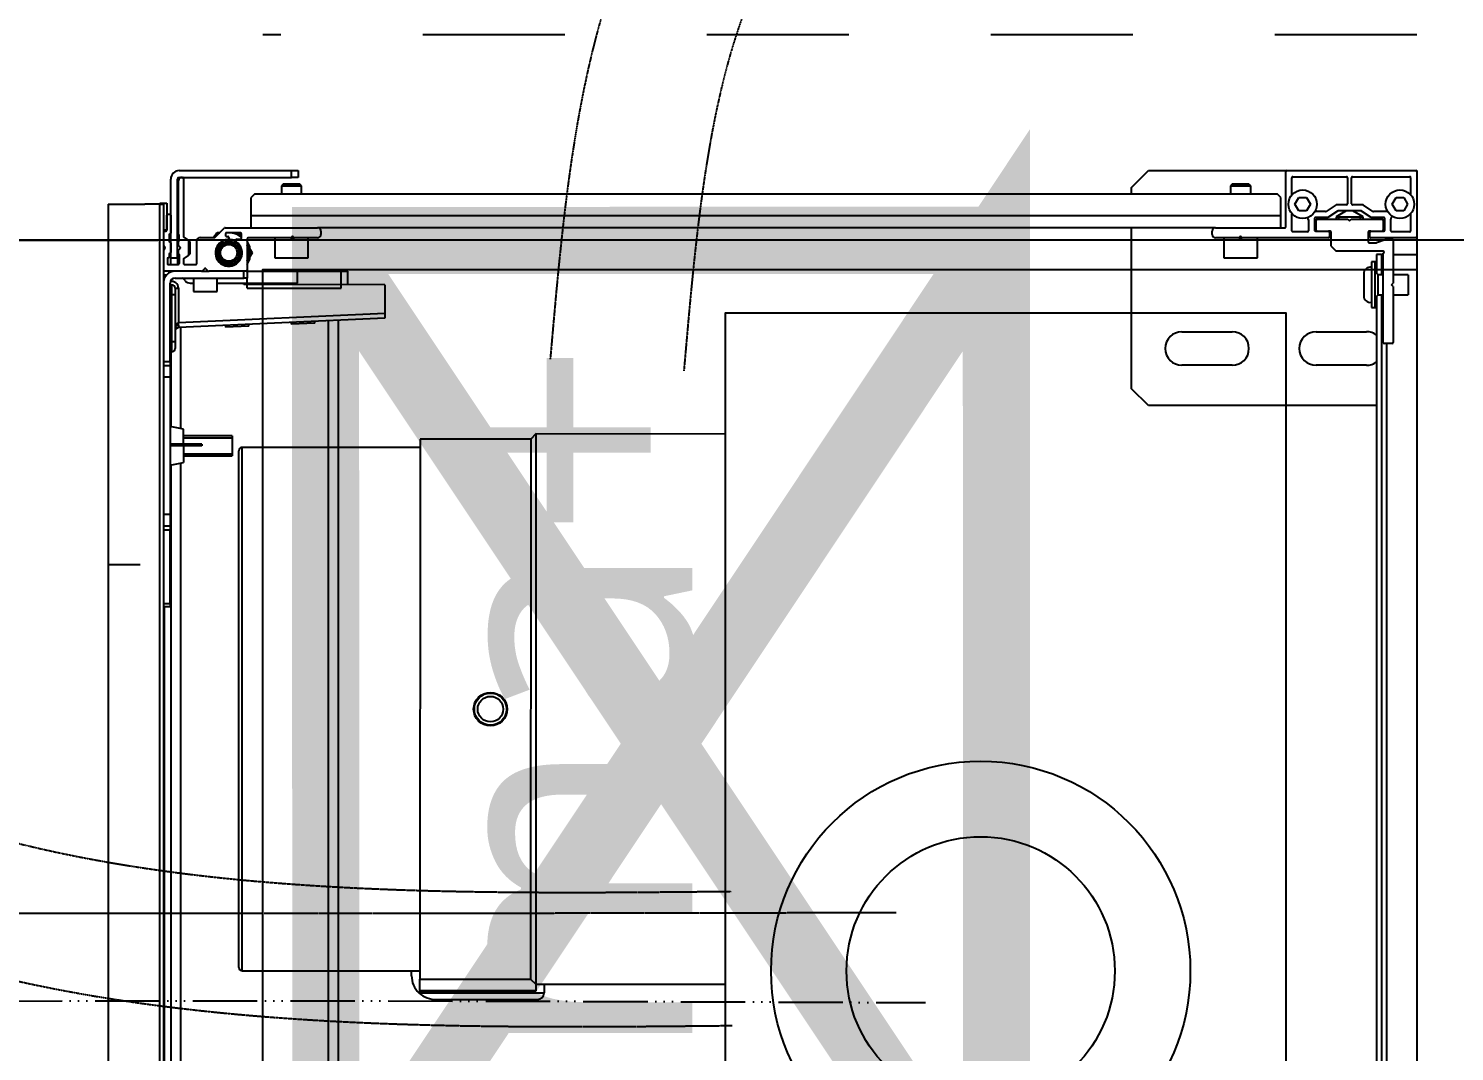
# Model space of a CAD drawing. Header units: millimetres. Extents: x 459337 to 526921, y -375392 to -289779.
# Drawn here: x 472830 to 473255.2, y -323499.6 to -323194.8 of the extents above; entities that cross this region are included whole.
import ezdxf

# ---------------------------------------------------------------- set-up
doc = ezdxf.new("R2010")
doc.units = ezdxf.units.MM
for name, pattern in [('prlm_ef', [0.165, 0.1, -0.065]), ('prlm_gaz', [36, 24, -3, 0, -3, 0, -3, 0, -3]), ('prlm_vmc', [0.282222, 0.141111, -0.141111])]:
    doc.linetypes.add(name, pattern=pattern)
doc.layers.add('_GAZELEC-BOITE INCORPO', color=36, linetype='Continuous', lineweight=18)
for name, color, linetype in [('_GAZELEC-EAU CHAUDE', 1, 'Continuous'), ('prlm-CHAUFF', 30, 'Continuous'), ('prlm-EAU-EF', 161, 'Continuous'), ('prlm-ELEC-CFO', 201, 'Continuous'), ('prlm-GAZ', 20, 'Continuous'), ('prlm-MOD', 64, 'Continuous')]:
    doc.layers.add(name, color=color, linetype=linetype)
doc.styles.add('Arial', font='arial.ttf')
doc.styles.add('prlm-chauff', font='trebucbi.ttf', dxfattribs={"height": 18})
doc.dimstyles.new('200', dxfattribs={"dimtxt": 150, "dimasz": 25, "dimexe": 50, "dimexo": 50, "dimgap": 20, "dimtad": 1, "dimdec": 0, "dimlfac": 0.1, "dimdsep": 46, "dimtxsty": 'Arial', "dimblk1": 'DOTBLANK', "dimblk2": 'DOTBLANK', "dimsah": 1, "dimcen": 25, "dimclrd": 5, "dimclre": 5, "dimadec": 0, "dimazin": 0, "dimtfac": 1, "dimtdec": 0, "dimtmove": 0, "dimatfit": 3, "dimldrblk": 'DOTBLANK', "dimfxl": 50, "dimtolj": 1, "dimtzin": 0, "dimarcsym": 0})

# ---------------------------------------------------------------- blocks, each defined once
blk = doc.blocks.new('MTI900_Alu_390')
at = {"layer": 'prlm-MOD', "color": 1, "linetype": 'Continuous'}
for p, q in [((-4.475, 0), (-4.472, 0)), ((-4.475, -0.003), (-4.475, 0)), ((-4.472, 0), (-4.278, 0)), ((-4.278, 0), (-4.225, 0)), ((-4.225, 0), (4.225, 0)), ((-4.225, -0.07), (-4.225, 0)), ((-4.475, -0.387), (-4.475, -0.003)), ((-4.457, -0.191), (-4.457, -0.021)), ((-4.454, -0.018), (-4.4033, -0.018)), ((-4.395, -0.0385), (-4.375, -0.0269)), ((-4.395, -0.0615), (-4.395, -0.0385)), ((-4.375, -0.0269), (-4.355, -0.0385)), ((-4.355, -0.0385), (-4.355, -0.0615)), ((-4.3467, -0.018), (-4.296, -0.018)), ((-4.293, -0.021), (-4.293, -0.074)), ((-4.275, -0.003), (-4.275, -0.137)), ((-4.165, -0.025), (-4.105, -0.025)), ((-4.165, -0.025), (-4.165, -0.07)), ((-4.105, -0.07), (-4.105, -0.025)), ((-4.375, -0.0731), (-4.395, -0.0615)), ((-4.355, -0.0615), (-4.375, -0.0731)), ((-4.296, -0.077), (-4.3306, -0.077)), ((-4.27, -0.073), (-4.27, -0.0895)), ((-4.267, -0.07), (-4.14, -0.07)), ((-4.135, -0.075), (-4.14, -0.07)), ((-4.13, -0.07), (-4.135, -0.075)), ((-4.13, -0.07), (-3.963, -0.07)), ((-3.96, -0.073), (-3.96, -0.097)), ((-4.353, -0.0864), (-4.353, -0.1286)), ((-4.335, -0.098), (-4.335, -0.1341)), ((-4.298, -0.095), (-4.332, -0.095)), ((-4.33, -0.195), (-4.33, -0.103)), ((-4.327, -0.1), (-4.298, -0.1)), ((-4.295, -0.137), (-4.295, -0.098)), ((-4.2698, -0.0905), (-4.2602, -0.1195)), ((-4.26, -0.142), (-4.26, -0.1205)), ((-4.235, -0.1), (-4.235, -0.24)), ((-3.963, -0.1), (-4.229, -0.1)), ((-4.225, -0.105), (-4.225, -0.1)), ((-4.225, -0.105), (-4.165, -0.105)), ((-4.225, -0.105), (-4.225, -0.12)), ((-4.225, -0.12), (-4.17, -0.12)), ((-4.203, -0.12), (-4.203, -0.125)), ((-4.203, -0.125), (-4.067, -0.125)), ((-4.203, -0.125), (-4.203, -0.135)), ((-4.165, -0.115), (-4.175, -0.125)), ((-4.165, -0.1), (-4.165, -0.115)), ((-4.105, -0.115), (-4.165, -0.115)), ((-4.105, -0.115), (-4.105, -0.1)), ((-4.105, -0.105), (4.105, -0.105)), ((-4.095, -0.125), (-4.105, -0.115)), ((-4.1, -0.12), (4.1, -0.12)), ((-4.067, -0.125), (-4.067, -0.12)), ((-4.067, -0.135), (-4.067, -0.125)), ((-3.96, -0.09), (3.96, -0.09)), ((-3.775, -0.12), (-3.775, -0.8)), ((-4.373, -0.1605), (-4.373, -0.191)), ((-4.3535, -0.1303), (-4.3725, -0.1588)), ((-4.3377, -0.16), (-4.355, -0.19)), ((-4.355, -0.1659), (-4.355, -0.2341)), ((-4.3355, -0.1358), (-4.3545, -0.1642)), ((-4.33, -0.1677), (-4.3421, -0.1677)), ((-4.3377, -0.24), (-4.3377, -0.16)), ((-4.33, -0.16), (-4.3377, -0.16)), ((-4.295, -0.137), (-4.295, -0.142)), ((-4.278, -0.14), (-4.292, -0.14)), ((-4.292, -0.145), (-4.263, -0.145)), ((-4.203, -0.135), (-4.067, -0.135)), ((-4.1675, -0.158), (-4.1025, -0.158)), ((-3.995, -0.3), (-3.995, -0.15)), ((-3.895, -0.15), (-3.895, -0.3)), ((-4.457, -0.369), (-4.457, -0.209)), ((-4.376, -0.194), (-4.454, -0.194)), ((-4.454, -0.206), (-4.376, -0.206)), ((-4.373, -0.209), (-4.373, -0.2404)), ((-4.355, -0.21), (-4.3377, -0.24)), ((-4.325, -0.2), (-4.33, -0.195)), ((-4.33, -0.205), (-4.325, -0.2)), ((-4.33, -0.297), (-4.33, -0.205)), ((-4.373, -0.2404), (-4.3535, -0.2697)), ((-4.3545, -0.2358), (-4.335, -0.265)), ((-4.33, -0.2323), (-4.3421, -0.2323)), ((-4.3377, -0.24), (-4.33, -0.24)), ((-4.25, -0.255), (-4.292, -0.255)), ((-4.25, -0.255), (-4.235, -0.24)), ((-4.353, -0.2714), (-4.353, -0.3036)), ((-4.335, -0.265), (-4.335, -0.302)), ((-4.295, -0.258), (-4.295, -0.263)), ((-4.295, -0.302), (-4.295, -0.263)), ((-4.292, -0.26), (-4.278, -0.26)), ((-4.275, -0.263), (-4.275, -0.52)), ((-4.395, -0.3285), (-4.375, -0.3169)), ((-4.395, -0.3515), (-4.395, -0.3285)), ((-4.375, -0.3169), (-4.355, -0.3285)), ((-4.355, -0.3285), (-4.355, -0.3515)), ((-4.332, -0.305), (-4.298, -0.305)), ((-4.328, -0.323), (-4.296, -0.323)), ((-4.298, -0.3), (-4.327, -0.3)), ((-4.293, -0.326), (-4.293, -0.369)), ((-4.4033, -0.372), (-4.454, -0.372)), ((-4.375, -0.3631), (-4.395, -0.3515)), ((-4.355, -0.3515), (-4.375, -0.3631)), ((-4.296, -0.372), (-4.3467, -0.372)), ((-4.475, -0.8), (-4.475, -0.387)), ((-4.308, -0.39), (-4.472, -0.39)), ((-4.395, -0.405), (-4.405, -0.415)), ((-4.405, -0.415), (-4.405, -3.465)), ((-4.34, -0.405), (-4.395, -0.405)), ((-4.305, -0.405), (-4.34, -0.405)), ((-4.34, -0.405), (-4.34, -3.475)), ((-4.305, -0.6), (-4.305, -0.393)), ((-4.43, -0.495), (-4.435, -0.5)), ((-4.435, -0.5), (-4.435, -0.55)), ((-4.43, -0.555), (-4.43, -0.495)), ((-4.405, -0.495), (-4.43, -0.495)), ((-4.215, -0.475), (-4.275, -0.475)), ((-4.215, -0.575), (-4.215, -0.475)), ((-4.435, -0.55), (-4.43, -0.555)), ((-4.275, -0.52), (-4.2779, -0.5229)), ((-4.2779, -0.5271), (-4.275, -0.53)), ((-4.275, -0.53), (-4.275, -0.52)), ((-4.275, -0.53), (-4.275, -0.6)), ((-3.995, -0.7), (-3.995, -0.55)), ((-3.895, -0.55), (-3.895, -0.7)), ((-4.43, -0.555), (-4.405, -0.555)), ((-4.275, -0.575), (-4.215, -0.575)), ((-4.305, -0.6), (-4.305, -3.277)), ((-4.285, -0.61), (-4.295, -0.61)), ((-4.425, -0.85), (-4.475, -0.8)), ((-3.775, -0.8), (-3.825, -0.85)), ((-4.405, -0.85), (-4.425, -0.85)), ((-3.825, -0.85), (-4.305, -0.85)), ((-4.1351, -3.077), (-4.136, -3.497)), ((-4.1351, -3.077), (-4.05, -3.077)), ((-4.0221, -3.692), (-4.05, -3.077)), ((-4.05, -3.077), (-4.035, -3.077)), ((-4.035, -3.077), (-4.0071, -3.6913)), ((-4.175, -3.207), (-4.175, -3.187)), ((-4.1353, -3.187), (-4.175, -3.187)), ((-4.175, -3.337), (-4.175, -3.207)), ((-4.125, -3.207), (-4.175, -3.207)), ((-4.125, -3.487), (-4.125, -3.207)), ((-0.2775, -3.215), (-4.0287, -3.215)), ((-4.295, -3.267), (-4.285, -3.267)), ((-0.2775, -3.245), (-4.0274, -3.245)), ((-4.305, -3.5528), (-4.305, -3.277)), ((-4.275, -3.277), (-4.275, -3.3458)), ((-4.215, -3.305), (-4.275, -3.305)), ((-4.215, -3.405), (-4.215, -3.305)), ((-4.0205, -3.2854), (-4.0255, -3.2857)), ((-4.0205, -3.2854), (-4.0173, -3.3556)), ((-4.475, -3.355), (-4.475, -3.335)), ((-4.475, -3.335), (-4.455, -3.335)), ((-4.475, -3.69), (-4.475, -3.355)), ((-4.455, -3.355), (-4.475, -3.355)), ((-4.455, -3.335), (-4.455, -3.355)), ((-4.455, -3.69), (-4.455, -3.355)), ((-4.43, -3.325), (-4.435, -3.33)), ((-4.435, -3.33), (-4.435, -3.38)), ((-4.43, -3.385), (-4.43, -3.325)), ((-4.405, -3.325), (-4.43, -3.325)), ((-4.2759, -3.3479), (-4.2779, -3.3499)), ((-4.2779, -3.3541), (-4.2759, -3.3561)), ((-4.275, -3.3582), (-4.275, -3.3458)), ((-4.275, -3.3582), (-4.275, -3.484)), ((-4.175, -3.487), (-4.175, -3.337)), ((-4.14, -3.337), (-4.175, -3.337)), ((-4.14, -3.487), (-4.14, -3.337)), ((-4.0223, -3.3558), (-4.0173, -3.3556)), ((-4.435, -3.38), (-4.43, -3.385)), ((-4.43, -3.385), (-4.405, -3.385)), ((-4.275, -3.405), (-4.215, -3.405)), ((-4.405, -3.465), (-4.395, -3.475)), ((-4.34, -3.475), (-4.395, -3.475)), ((-4.305, -3.475), (-4.34, -3.475)), ((-4.24, -3.4778), (-4.23, -3.472)), ((-4.23, -3.472), (-4.22, -3.4778)), ((-4.0116, -3.4816), (-4.0166, -3.4819)), ((-4.0116, -3.4816), (-4.0084, -3.5518)), ((-4.29, -3.5066), (-4.2854, -3.504)), ((-4.29, -3.507), (-4.29, -3.549)), ((-4.274, -3.504), (-4.287, -3.504)), ((-4.272, -3.487), (-4.178, -3.487)), ((-4.271, -3.518), (-4.271, -3.507)), ((-4.2657, -3.521), (-4.268, -3.521)), ((-4.195, -3.5614), (-4.195, -3.5226)), ((-4.175, -3.49), (-4.175, -3.487)), ((-4.175, -3.487), (-4.155, -3.487)), ((-4.175, -3.49), (-4.175, -3.6008)), ((-4.155, -3.497), (-4.175, -3.497)), ((-4.14, -3.487), (-4.155, -3.487)), ((-4.155, -3.487), (-4.155, -3.497)), ((-4.155, -3.702), (-4.155, -3.497)), ((-4.125, -3.487), (-4.14, -3.487)), ((-4.14, -3.577), (-4.14, -3.487)), ((-4.136, -3.497), (-4.14, -3.4972)), ((-4.2769, -3.5821), (-4.3041, -3.5549)), ((-4.2906, -3.577), (-4.2906, -3.5684)), ((-4.287, -3.552), (-4.282, -3.552)), ((-4.279, -3.549), (-4.279, -3.545)), ((-4.276, -3.542), (-4.2729, -3.542)), ((-4.0134, -3.552), (-4.0084, -3.5518)), ((-3.685, -3.532), (-3.625, -3.532)), ((-3.685, -3.532), (-3.685, -3.677)), ((-3.6789, -3.677), (-3.6789, -3.532)), ((-3.6311, -3.677), (-3.6311, -3.532)), ((-3.625, -3.677), (-3.625, -3.532)), ((-4.2806, -3.5828), (-4.2906, -3.577)), ((-4.276, -3.627), (-4.276, -3.5842)), ((-4.1759, -3.6029), (-4.1829, -3.6099)), ((-4.175, -3.6232), (-4.175, -3.6008)), ((-4.115, -3.577), (-4.155, -3.577)), ((-4.115, -3.647), (-4.115, -3.577)), ((-4.198, -3.637), (-4.266, -3.637)), ((-4.195, -3.674), (-4.195, -3.64)), ((-4.1829, -3.6141), (-4.1759, -3.6211)), ((-4.175, -3.6232), (-4.175, -3.734)), ((-4.155, -3.647), (-4.115, -3.647)), ((-4.14, -3.6567), (-4.14, -3.647)), ((-3.66, -3.6225), (-3.655, -3.6225)), ((-3.66, -3.6225), (-3.66, -3.6361)), ((-3.66, -3.6361), (-3.655, -3.6361)), ((-3.66, -3.6361), (-3.66, -3.717)), ((-3.655, -3.6225), (-3.655, -3.6361)), ((-3.655, -3.6361), (-3.655, -3.717)), ((-4.455, -3.682), (-4.455, -3.68)), ((-4.452, -3.677), (-4.2791, -3.677)), ((-4.215, -3.695), (-4.45, -3.695)), ((-4.2855, -3.692), (-4.445, -3.692)), ((-4.2653, -3.69), (-4.2827, -3.69)), ((-4.2766, -3.6757), (-4.2679, -3.6633)), ((-4.2654, -3.662), (-4.2246, -3.662)), ((-4.263, -3.657), (-4.265, -3.659)), ((-4.225, -3.659), (-4.265, -3.659)), ((-4.265, -3.659), (-4.265, -3.662)), ((-4.265, -3.69), (-4.265, -3.695)), ((-4.227, -3.657), (-4.263, -3.657)), ((-4.2521, -3.692), (-4.2625, -3.692)), ((-4.2607, -3.657), (-4.2607, -3.662)), ((-4.2607, -3.69), (-4.2607, -3.695)), ((-4.2471, -3.6871), (-4.2521, -3.692)), ((-4.2379, -3.692), (-4.2429, -3.6871)), ((-4.228, -3.692), (-4.2379, -3.692)), ((-4.2293, -3.657), (-4.2293, -3.662)), ((-4.2293, -3.69), (-4.2293, -3.695)), ((-4.225, -3.659), (-4.227, -3.657)), ((-4.2252, -3.69), (-4.198, -3.69)), ((-4.225, -3.662), (-4.225, -3.659)), ((-4.225, -3.695), (-4.225, -3.69)), ((-4.2221, -3.6633), (-4.2134, -3.6757)), ((-4.215, -3.715), (-4.215, -3.695)), ((-4.215, -3.695), (-4.195, -3.695)), ((-4.2109, -3.677), (-4.198, -3.677)), ((-4.195, -3.722), (-4.195, -3.693)), ((-4.125, -3.692), (-4.0221, -3.692)), ((-4.125, -3.702), (-4.125, -3.692)), ((-4.0071, -3.6913), (-4.0221, -3.692)), ((-4.022, -3.6925), (-4.0221, -3.692)), ((-3.7066, -3.685), (-4.0074, -3.685)), ((-4.0071, -3.6913), (-4.007, -3.6925)), ((-3.705, -3.677), (-3.713, -3.717)), ((-3.66, -3.677), (-3.705, -3.677)), ((-3.655, -3.677), (-3.605, -3.677)), ((-3.597, -3.717), (-3.605, -3.677)), ((-0.26, -3.685), (-3.6034, -3.685)), ((-4.215, -3.715), (-4.45, -3.715)), ((-4.378, -3.747), (-4.378, -3.727)), ((-4.378, -3.727), (-4.298, -3.727)), ((-4.375, -3.737), (4.375, -3.737)), ((-4.375, -3.747), (-4.375, -3.737)), ((-4.345, -3.724), (-4.345, -3.718)), ((-4.342, -3.715), (-4.2885, -3.715)), ((-4.298, -3.727), (-4.342, -3.727)), ((-4.298, -3.727), (-4.298, -3.737)), ((-4.295, -3.734), (-4.295, -3.73)), ((-4.2826, -3.72), (-4.2654, -3.72)), ((-4.2651, -3.7161), (-4.269, -3.72)), ((-4.2618, -3.7161), (-4.2651, -3.7161)), ((-4.2595, -3.715), (-4.231, -3.715)), ((-4.2471, -3.7321), (-4.2521, -3.737)), ((-4.2414, -3.7335), (-4.2486, -3.7335)), ((-4.2379, -3.737), (-4.2429, -3.7321)), ((-4.2249, -3.7161), (-4.2287, -3.7161)), ((-4.2251, -3.72), (-4.215, -3.72)), ((-4.221, -3.72), (-4.2249, -3.7161)), ((-4.195, -3.715), (-4.215, -3.715)), ((-4.215, -3.72), (-4.215, -3.722)), ((-4.212, -3.725), (-4.198, -3.725)), ((-4.175, -3.737), (-4.175, -3.734)), ((-4.165, -3.737), (-4.165, -3.7265)), ((-3.9067, -3.717), (-4.14, -3.717)), ((-4.135, -3.717), (-4.135, -3.712)), ((-4.105, -3.712), (-4.135, -3.712)), ((-4.125, -3.702), (-4.105, -3.702)), ((-4.105, -3.702), (-3.965, -3.702)), ((-4.105, -3.702), (-4.105, -3.712)), ((-4.105, -3.712), (-4.105, -3.717)), ((-3.965, -3.712), (-4.105, -3.712)), ((-3.965, -3.702), (-3.945, -3.702)), ((-3.965, -3.702), (-3.965, -3.712)), ((-3.965, -3.717), (-3.965, -3.712)), ((-3.935, -3.712), (-3.965, -3.712)), ((-3.935, -3.712), (-3.935, -3.717)), ((-3.935, -3.715), (-3.7126, -3.715)), ((-3.9067, -3.737), (-3.9067, -3.717)), ((-3.9067, -3.717), (-3.8932, -3.717)), ((-3.8932, -3.717), (-3.86, -3.717)), ((-3.8932, -3.717), (-3.8932, -3.737)), ((-3.86, -3.717), (-3.45, -3.717)), ((-3.86, -3.717), (-3.86, -3.737)), ((-3.5974, -3.715), (-0.25, -3.715)), ((-3.45, -3.717), (-3.45, -3.737)), ((-3.45, -3.717), (-3.4168, -3.717)), ((-3.4168, -3.737), (-3.4168, -3.717)), ((-3.4168, -3.717), (-3.4033, -3.717)), ((-3.185, -3.717), (-3.4033, -3.717)), ((-3.4033, -3.717), (-3.4033, -3.737)), ((-3.185, -3.717), (-3.175, -3.717)), ((-3.185, -3.737), (-3.185, -3.717)), ((-3.175, -3.717), (-3.175, -3.737)), ((-3.175, -3.735), (-0.2433, -3.735)), ((-4.375, -3.747), (-4.378, -3.747)), ((4.375, -3.747), (-4.375, -3.747)), ((-4.375, -3.747), (-4.375, -3.792)), ((-4.375, -3.902), (-4.375, -3.792)), ((-4.375, -3.902), (4.375, -3.902))]:
    blk.add_line(p, q, dxfattribs=at)
at = {"layer": 'prlm-MOD', "color": 1, "ltscale": 50}
blk.add_lwpolyline([(-3.3, -3.8058), (-3.3, -3.902)], dxfattribs=at)
at = {"layer": 'prlm-MOD', "color": 1, "linetype": 'Continuous'}
for centre, radius in [((-4.375, -0.05), 0.0425), ((-4.375, -0.34), 0.0425), ((-4.23, -3.542), 0.035), ((-4.23, -3.542), 0.03), ((-4.23, -3.542), 0.025)]:
    blk.add_circle(centre, radius, dxfattribs=at)
for centre, radius, start, end in [((-4.472, -0.003), 0.003, 90, 180), ((-4.278, -0.003), 0.003, 0, 90), ((-4.454, -0.021), 0.003, 90, 180), ((-4.4033, -0.021), 0.003, 84.5182, 90), ((-4.3467, -0.021), 0.003, 90, 95.4817), ((-4.296, -0.021), 0.003, 0, 90), ((-4.3306, -0.067), 0.01, 213.6525, 270), ((-4.296, -0.074), 0.003, 270, 0), ((-4.267, -0.073), 0.003, 90, 180), ((-3.963, -0.073), 0.003, 0, 90), ((-4.332, -0.098), 0.003, 90, 180), ((-4.327, -0.103), 0.003, 90, 180), ((-4.298, -0.098), 0.003, 0, 90), ((-4.298, -0.103), 0.003, 0, 90), ((-4.267, -0.0895), 0.003, 180, 198.4349), ((-4.263, -0.1205), 0.003, 0, 18.4349), ((-4.232, -0.1), 0.003, 0, 180), ((-3.945, -0.15), 0.05, 143.1301, 180), ((-3.963, -0.097), 0.003, 270, 0), ((-3.945, -0.15), 0.05, 0, 36.8699), ((-4.37, -0.1605), 0.003, 146.3099, 180), ((-4.352, -0.1659), 0.003, 146.3099, 180), ((-4.356, -0.1286), 0.003, 326.3099, 0), ((-4.338, -0.1341), 0.003, 326.3099, 0), ((-4.292, -0.137), 0.003, 180, 270), ((-4.292, -0.142), 0.003, 180, 270), ((-4.278, -0.137), 0.003, 270, 0), ((-4.263, -0.142), 0.003, 270, 0), ((-4.1675, -0.138), 0.02, 171.3731, 270), ((-4.1675, -0.133), 0.02, 185.7392, 187.1808), ((-4.1025, -0.138), 0.02, 270, 8.6269), ((-4.1025, -0.133), 0.02, 352.8192, 354.2608), ((-4.454, -0.191), 0.003, 180, 270), ((-4.454, -0.209), 0.003, 90, 180), ((-4.376, -0.191), 0.003, 270, 0), ((-4.376, -0.209), 0.003, 0, 90), ((-4.352, -0.2341), 0.003, 180, 213.6901), ((-4.292, -0.258), 0.003, 90, 180), ((-4.356, -0.2714), 0.003, 0, 33.6901), ((-4.327, -0.297), 0.003, 180, 270), ((-4.298, -0.297), 0.003, 270, 0), ((-4.292, -0.263), 0.003, 90, 180), ((-4.278, -0.263), 0.003, 0, 90), ((-4.332, -0.302), 0.003, 180, 270), ((-4.328, -0.333), 0.01, 90, 133.851), ((-4.298, -0.302), 0.003, 270, 0), ((-4.296, -0.326), 0.003, 0, 90), ((-3.945, -0.3), 0.05, 180, 0), ((-4.454, -0.369), 0.003, 180, 270), ((-4.4033, -0.369), 0.003, 270, 275.4818), ((-4.3467, -0.369), 0.003, 264.5182, 270), ((-4.296, -0.369), 0.003, 270, 0), ((-4.472, -0.387), 0.003, 180, 270), ((-4.308, -0.393), 0.003, 0, 90), ((-3.945, -0.55), 0.05, 0, 180), ((-4.2758, -0.525), 0.003, 135, 225), ((-4.295, -0.6), 0.01, 180, 270), ((-4.285, -0.6), 0.01, 270, 0), ((-3.945, -0.7), 0.05, 180, 0), ((-4.295, -3.277), 0.01, 90, 180), ((-4.285, -3.277), 0.01, 0, 90), ((-4.2758, -3.352), 0.003, 135, 225), ((-4.278, -3.3458), 0.003, 315, 0), ((-4.278, -3.3582), 0.003, 0, 45), ((-4.272, -3.484), 0.003, 180, 270), ((-4.23, -3.542), 0.065, 57.7958, 122.2042), ((-4.23, -3.542), 0.06, 66.4435, 113.5565), ((-4.287, -3.507), 0.003, 90, 180), ((-4.23, -3.542), 0.06, 140.7035, 188.509), ((-4.23, -3.542), 0.065, 144.2242, 157.3801), ((-4.274, -3.507), 0.003, 0, 90), ((-4.268, -3.518), 0.003, 180, 270), ((-4.23, -3.542), 0.04, 146.0728, 184.0006), ((-4.23, -3.542), 0.04, 184.0006, 146.0728), ((-4.2657, -3.518), 0.003, 270, 326.0728), ((-4.178, -3.49), 0.003, 0, 90), ((-4.302, -3.5528), 0.003, 180, 225), ((-4.287, -3.549), 0.003, 180, 270), ((-4.23, -3.542), 0.065, 206.162, 224.9525), ((-4.282, -3.549), 0.003, 270, 0), ((-4.276, -3.545), 0.003, 90, 180), ((-4.2729, -3.545), 0.003, 4.0006, 90), ((-4.279, -3.5842), 0.003, 0, 45), ((-4.1808, -3.612), 0.003, 135, 225), ((-4.178, -3.6008), 0.003, 315, 0), ((-4.266, -3.627), 0.01, 180, 270), ((-4.198, -3.64), 0.003, 0, 90), ((-4.178, -3.6232), 0.003, 0, 45), ((-4.45, -3.69), 0.025, 180, 270), ((-4.452, -3.68), 0.003, 90, 180), ((-4.445, -3.682), 0.01, 180, 270), ((-4.45, -3.69), 0.005, 180, 270), ((-4.2827, -3.693), 0.003, 90, 160.5288), ((-4.2791, -3.674), 0.003, 270, 325.008), ((-4.2654, -3.665), 0.003, 90, 145.008), ((-4.2653, -3.693), 0.003, 19.4712, 90), ((-4.245, -3.6892), 0.003, 45, 135), ((-4.2252, -3.693), 0.003, 90, 160.5288), ((-4.2246, -3.665), 0.003, 34.992, 90), ((-4.2109, -3.674), 0.003, 214.992, 270), ((-4.198, -3.674), 0.003, 270, 0), ((-4.198, -3.693), 0.003, 0, 90), ((-4.1151, -3.7104), 0.05, 129.8841, 142.9139), ((-4.16, -3.6567), 0.02, 309.8841, 0), ((-4.125, -3.712), 0.02, 90, 192.412), ((-3.997, -3.692), 0.01, 182.6026, 270), ((-4.342, -3.718), 0.003, 90, 180), ((-4.342, -3.724), 0.003, 180, 270), ((-4.298, -3.73), 0.003, 0, 90), ((-4.292, -3.734), 0.003, 180, 270), ((-4.2885, -3.718), 0.003, 9.5941, 90), ((-4.2826, -3.717), 0.003, 189.5941, 270), ((-4.2654, -3.717), 0.003, 270, 350.4059), ((-4.275, -3.715), 0.01, 353.9388, 0), ((-4.2595, -3.718), 0.003, 90, 170.4059), ((-4.245, -3.7342), 0.003, 45, 135), ((-4.231, -3.718), 0.003, 9.5941, 90), ((-4.2251, -3.717), 0.003, 189.5941, 270), ((-4.215, -3.715), 0.01, 180, 186.0612), ((-4.212, -3.722), 0.003, 180, 270), ((-4.198, -3.722), 0.003, 270, 0), ((-4.178, -3.734), 0.003, 270, 0), ((-4.14, -3.702), 0.035, 180, 270), ((-4.14, -3.702), 0.015, 180, 270), ((-4.125, -3.712), 0.01, 90, 180), ((-3.945, -3.712), 0.01, 0, 90)]:
    blk.add_arc(centre, radius, start, end, dxfattribs=at)
for centre, major_axis, ratio, start_param, end_param in [((-4.022, -3.6931), (0.015, 0.0007), 0.045361, 0, 1.568734), ((-3.997, -3.692), (0.025, 0), 0.4, 3.187016, 4.712389)]:
    blk.add_ellipse(centre, major_axis=major_axis, ratio=ratio, start_param=start_param, end_param=end_param, dxfattribs=at)
blk = doc.blocks.new('xi.thema+')
at = {"layer": 'prlm-CHAUFF', "color": 7, "linetype": 'prlm_vmc', "ltscale": 30}
for points in [[(-27.9, 0), (-27.9, 34.4)], [(27.9, 0), (27.9, 34.4)]]:
    blk.add_lwpolyline(points, dxfattribs=at)
at = {"layer": 'prlm-CHAUFF', "color": 0}
blk.add_lwpolyline([(-20.9, 0), (-20.9, 34.4), (20.9, 34.4), (20.9, 0)], close=True, dxfattribs=at)
for radius in [6.25, 4]:
    blk.add_circle((0, 13), radius, dxfattribs=at)
at = {"layer": 'prlm-CHAUFF', "color": 0, "insert": (0, 25.539), "char_height": 8, "width": 7.19706, "attachment_point": 5, "style": 'prlm-chauff'}
blk.add_mtext('thema+', dxfattribs=at)
blk = doc.blocks.new('xi.uta-yzen-g')
at = {"layer": 'prlm-CHAUFF', "ltscale": 50}
for p, q in [((20.9, 35.02), (36.5, 35.02)), ((20.9, 35.02), (20.9, 29.72)), ((21, 35.12), (36.4, 35.12)), ((36.5, 29.72), (36.5, 35.02)), ((20.75, 29.97), (20.9, 29.97)), ((20.244, 29.72), (20.65, 29.72)), ((20.244, 29.72), (20.244, 26.02)), ((20.3, 29.72), (20.3, 26.27)), ((20.32, 29.72), (20.32, 26.27)), ((36.75, 29.72), (20.65, 29.72)), ((20.65, 29.72), (20.65, 26.42)), ((36.75, 26.42), (36.75, 29.72)), ((20.05, 29.216), (20.05, 26.22)), ((20.3, 28.42), (20.32, 28.42)), ((20.32, 28.07), (20.3, 28.07)), ((20.3, 27.693), (20.32, 27.693)), ((20.32, 27.343), (20.3, 27.343)), ((20.3, 27.293), (20.32, 27.293)), ((20.32, 27.193), (20.3, 27.193)), ((20.65, 26.42), (20.5, 26.27)), ((36.75, 26.42), (20.65, 26.42)), ((36.9, 26.27), (36.75, 26.42)), ((20.5, 26.02), (20.25, 26.02)), ((20.32, 26.27), (20.3, 26.27)), ((20.5, 26.27), (20.32, 26.27)), ((36.9, 26.27), (20.5, 26.27)), ((20.5, 26.27), (20.5, 20.62)), ((36.9, 20.62), (36.9, 26.27))]:
    blk.add_line(p, q, dxfattribs=at)
blk.add_lwpolyline([(-40.5, 20.62), (-40.5, 3.9), (40.5, 3.9), (40.5, 20.62)], close=True, dxfattribs=at)
for radius in [0.5, 0.48, 0.38]:
    blk.add_circle((28.7, 27.62), radius, dxfattribs=at)
for centre, radius, start, end in [((21, 35.02), 0.1, 90, 180), ((36.4, 35.02), 0.1, 0, 90), ((20.75, 29.27), 0.7, 90, 136.2731), ((20.825, 29.24), 0.776, 138.5248, 181.7675), ((20.25, 26.22), 0.2, 180, 268.3239), ((20.25, 26.22), 0.2, 268.3239, 270)]:
    blk.add_arc(centre, radius, start, end, dxfattribs=at)
for centre, major_axis, ratio, start_param, end_param in [((20.75, 28.959), (-0.45, 0), 0.974723, 5.983927, 6.283185), ((20.75, 28.603), (-0.45, 0), 0.974723, 5.983927, 6.283185), ((21.55, 28.603), (-1.25, 0), 0.146694, 0, 0.179125)]:
    blk.add_ellipse(centre, major_axis=major_axis, ratio=ratio, start_param=start_param, end_param=end_param, dxfattribs=at)
blk.add_open_spline([(20.318, 29.391), (20.314, 29.379), (20.311, 29.366), (20.303, 29.324), (20.3, 29.294), (20.3, 29.265)], degree=3, knots=[0.8185803, 0.8185803, 0.8185803, 0.8185803, 0.875, 0.875, 1, 1, 1, 1], dxfattribs=at)
blk = doc.blocks.new('_DOTBLANK')
at = {"color": 0, "linetype": 'ByBlock'}
blk.add_line((-0.5, 0), (-1, 0), dxfattribs=at)
blk.add_circle((0, 0), 0.5, dxfattribs=at)
blk = doc.blocks.new('*D172')
at = {"layer": '_GAZELEC-BOITE INCORPO', "color": 5, "lineweight": -2, "transparency": 16777216}
for p, q in [((473429.25, -321396.73), (472159.39, -321396.73)), ((472209.39, -323232.92), (472209.39, -321421.73)), ((473437.64, -323257.92), (472159.39, -323257.92))]:
    blk.add_line(p, q, dxfattribs=at)
at = {"layer": '_GAZELEC-BOITE INCORPO', "color": 5, "lineweight": -2, "transparency": 16777216, "xscale": 25, "yscale": 25, "zscale": 25}
for p, rotation in [((472209.39, -321396.73), 90), ((472209.39, -323257.92), 270)]:
    blk.add_blockref('_DOTBLANK', p, dxfattribs=dict(at, rotation=rotation))
at = {"layer": '_GAZELEC-BOITE INCORPO', "color": 0, "transparency": 16777216, "insert": (472112.8, -322327.32), "char_height": 150, "attachment_point": 5, "rotation": 90, "style": 'Arial'}
blk.add_mtext('\\A1;186', dxfattribs=at)
blk = doc.blocks.new('*D173')
at = {"layer": '_GAZELEC-BOITE INCORPO', "color": 5, "lineweight": -2, "transparency": 16777216}
for p, q in [((473787.7, -321396.71), (473237.84, -321396.71)), ((473287.84, -323483.68), (473287.84, -321421.71)), ((473787.7, -323508.68), (473237.84, -323508.68))]:
    blk.add_line(p, q, dxfattribs=at)
at = {"layer": '_GAZELEC-BOITE INCORPO', "color": 5, "lineweight": -2, "transparency": 16777216, "xscale": 25, "yscale": 25, "zscale": 25}
for p, rotation in [((473287.84, -321396.71), 90), ((473287.84, -323508.68), 270)]:
    blk.add_blockref('_DOTBLANK', p, dxfattribs=dict(at, rotation=rotation))
at = {"layer": '_GAZELEC-BOITE INCORPO', "color": 0, "transparency": 16777216, "insert": (473192.54, -322452.69), "char_height": 150, "attachment_point": 5, "rotation": 90, "style": 'Arial'}
blk.add_mtext('\\A1;211', dxfattribs=at)
blk = doc.blocks.new('*D178')
at = {"layer": '_GAZELEC-BOITE INCORPO', "color": 5, "lineweight": -2, "transparency": 16777216}
for p, q in [((472868.58, -323257.96), (472159.39, -323257.96)), ((472209.39, -323282.96), (472209.39, -323531.82)), ((472869.41, -323556.82), (472159.39, -323556.82))]:
    blk.add_line(p, q, dxfattribs=at)
at = {"layer": '_GAZELEC-BOITE INCORPO', "color": 5, "lineweight": -2, "transparency": 16777216, "xscale": 25, "yscale": 25, "zscale": 25}
for p, rotation in [((472209.39, -323257.96), 90), ((472209.39, -323556.82), 270)]:
    blk.add_blockref('_DOTBLANK', p, dxfattribs=dict(at, rotation=rotation))
at = {"layer": '_GAZELEC-BOITE INCORPO', "color": 0, "transparency": 16777216, "insert": (472112.75, -323407.39), "char_height": 150, "attachment_point": 5, "rotation": 90, "style": 'Arial'}
blk.add_mtext('\\A1;30', dxfattribs=at)

msp = doc.modelspace()

# ---------------------------------------------------------------- linework, layer by layer
at = {"layer": '_GAZELEC-BOITE INCORPO', "const_width": 20}
msp.add_lwpolyline([(473118.603, -323357.914), (473118.578, -323257.914), (472918.578, -323257.963), (472918.651, -323557.957), (473118.655, -323557.908), (473118.572, -323257.914), (472918.651, -323557.957), (473118.655, -323557.908), (472918.585, -323257.963)], dxfattribs=at)
at = {"layer": '_GAZELEC-EAU CHAUDE', "linetype": 'prlm_ef'}
for points in [[(473039.834, -323492.024), (472765.824, -323459.429), (472502.867, -323142.271), (472420.81, -322490.32), (472742.077, -322039.407), (473670.176, -321870.395)], [(472985.657, -323293.333), (473022.305, -323143.266), (473321.951, -323063.565), (473494.567, -323215.213)]]:
    msp.add_spline(points, degree=3, dxfattribs=at)
at = {"layer": 'prlm-EAU-EF', "linetype": 'prlm_ef'}
for points, knots in [([(473039.433, -323452.026), (473018.803, -323452.233), (472998.392, -323452.436), (472958.351, -323452.172), (472938.722, -323451.703), (472900.625, -323449.487), (472882.16, -323447.739), (472851.021, -323443.071), (472838.023, -323440.535), (472813.05, -323434.228), (472801.076, -323430.457), (472786.711, -323424.83), (472783.817, -323423.636), (472778.089, -323421.147), (472775.246, -323419.848), (472766.773, -323415.789), (472761.202, -323412.867), (472744.341, -323403.263), (472733.284, -323395.893), (472711.742, -323379.472), (472701.257, -323370.42), (472680.86, -323350.789), (472670.948, -323340.211), (472651.708, -323317.721), (472642.38, -323305.809), (472619.623, -323274.396), (472606.579, -323254.165), (472581.815, -323211.928), (472570.094, -323189.924), (472553.305, -323155.93), (472547.78, -323144.292), (472539.944, -323127.208), (472537.51, -323121.817), (472532.715, -323111.031), (472530.354, -323105.633), (472523.38, -323089.427), (472518.878, -323078.606), (472505.831, -323046.104), (472497.746, -323024.384), (472475.474, -322959.156), (472463.273, -322915.583), (472444.906, -322828.736), (472438.739, -322785.464), (472433.602, -322706.689), (472433.614, -322671.076), (472438.743, -322600.544), (472443.859, -322565.624), (472453.798, -322522.11), (472456.043, -322513.134), (472461.152, -322494.384), (472464.057, -322484.605), (472470.329, -322465.102), (472473.695, -322455.38), (472484.454, -322426.342), (472492.512, -322407.15), (472517.793, -322353.232), (472536.996, -322319.131), (472580.12, -322253.853), (472604.04, -322222.675), (472655.655, -322164.367), (472683.35, -322137.239), (472722.249, -322104.397), (472732.215, -322096.408), (472749.609, -322083.192), (472756.969, -322077.817), (472779.245, -322062.199), (472794.391, -322052.441), (472825.262, -322034.139), (472840.988, -322025.595), (472887.043, -322002.64), (472918.085, -321989.656), (472982.006, -321967.163), (473014.885, -321957.654), (473082.281, -321941.623), (473116.796, -321935.1), (473187.222, -321924.544), (473223.131, -321920.509), (473312.991, -321913.003), (473367.587, -321910.659), (473478.371, -321908.526), (473534.558, -321908.736), (473617.22, -321909.644), (473643.391, -321910.017), (473669.605, -321910.391)], [0, 0, 0, 0, 58.7281165, 58.7281165, 117.456233, 117.456233, 176.1843495, 176.1843495, 220.8085489, 220.8085489, 265.4327482, 265.4327482, 276.876812, 276.876812, 288.3208758, 288.3208758, 311.2090034, 311.2090034, 358.4997763, 358.4997763, 405.7905492, 405.7905492, 453.0813222, 453.0813222, 500.3720951, 500.3720951, 572.1969663, 572.1969663, 644.0218376, 644.0218376, 680.8095715, 680.8095715, 697.7010416, 697.7010416, 714.5925117, 714.5925117, 748.3754518, 748.3754518, 815.941332, 815.941332, 951.0730926, 951.0730926, 1086.2048531, 1086.2048531, 1199.1470087, 1199.1470087, 1312.0891644, 1312.0891644, 1341.553449, 1341.553449, 1373.8397671, 1373.8397671, 1406.1260853, 1406.1260853, 1470.6987215, 1470.6987215, 1590.0145617, 1590.0145617, 1709.330402, 1709.330402, 1828.6462423, 1828.6462423, 1868.8747515, 1868.8747515, 1897.888284, 1897.888284, 1955.9153491, 1955.9153491, 2013.9424142, 2013.9424142, 2122.8748124, 2122.8748124, 2231.8072106, 2231.8072106, 2340.7396087, 2340.7396087, 2449.6720069, 2449.6720069, 2609.099768, 2609.099768, 2768.5275291, 2768.5275291, 2842.0459461, 2842.0459461, 2842.0459461, 2842.0459461]), ([(473025.507, -323296.802), (473026.439, -323286.096), (473027.353, -323275.611), (473029.468, -323255.298), (473030.668, -323245.471), (473033.616, -323226.716), (473035.364, -323217.791), (473039.081, -323203.085), (473040.894, -323197.066), (473044.986, -323185.741), (473047.264, -323180.436), (473050.792, -323173.537), (473051.826, -323171.646), (473053.601, -323168.612), (473054.317, -323167.439), (473055.65, -323165.349), (473056.261, -323164.425), (473057.522, -323162.581), (473058.171, -323161.664), (473060.172, -323158.928), (473061.58, -323157.124), (473066.02, -323151.775), (473069.271, -323148.292), (473076.341, -323141.523), (473080.158, -323138.236), (473090.552, -323130.17), (473097.498, -323125.553), (473112.459, -323117.025), (473120.473, -323113.114), (473137.321, -323106.111), (473146.154, -323103.019), (473164.369, -323097.739), (473173.751, -323095.551), (473192.784, -323092.135), (473202.436, -323090.907), (473221.724, -323089.445), (473231.362, -323089.212), (473250.337, -323089.749), (473259.675, -323090.519), (473277.766, -323093.048), (473286.519, -323094.806), (473298.367, -323097.974), (473301.814, -323098.999), (473307.475, -323100.862), (473309.73, -323101.656), (473314.194, -323103.328), (473316.401, -323104.206), (473322.952, -323106.965), (473327.228, -323108.969), (473338.731, -323114.895), (473345.812, -323119.142), (473359.671, -323128.564), (473366.449, -323133.739), (473379.785, -323144.946), (473386.342, -323150.977), (473399.299, -323163.785), (473405.699, -323170.561), (473418.405, -323184.723), (473424.712, -323192.109), (473441.657, -323212.593), (473452.276, -323226.116), (473463.1, -323239.908)], [0, 0, 0, 0, 30.461632, 30.461632, 60.9232639, 60.9232639, 91.3848959, 91.3848959, 114.5129809, 114.5129809, 137.6410659, 137.6410659, 146.7188943, 146.7188943, 152.608686, 152.608686, 157.4078839, 157.4078839, 162.2070819, 162.2070819, 171.8054778, 171.8054778, 191.0022696, 191.0022696, 210.1990615, 210.1990615, 239.8728582, 239.8728582, 269.5466549, 269.5466549, 299.2204516, 299.2204516, 328.8942484, 328.8942484, 358.5680451, 358.5680451, 388.2418418, 388.2418418, 417.9156385, 417.9156385, 447.5894353, 447.5894353, 460.1532664, 460.1532664, 468.7503532, 468.7503532, 477.3474401, 477.3474401, 494.5416138, 494.5416138, 524.4004926, 524.4004926, 554.2593714, 554.2593714, 584.1182502, 584.1182502, 613.977129, 613.977129, 643.8360078, 643.8360078, 694.3100295, 694.3100295, 694.3100295, 694.3100295])]:
    msp.add_open_spline(points, degree=3, knots=knots, dxfattribs=at)
for points in [[(469572.993, -337120.515), (469335.594, -337099.481), (469100.966, -337026.245), (468890.368, -336894.625), (468711.97, -336677.055), (468604.678, -336334.418), (468573.733, -335153.239), (468573.733, -334029.221), (468573.733, -331833.481), (468573.733, -328302.037), (468573.733, -328082.03), (468775.501, -327093.926), (469280.924, -326240.351), (469867.228, -325654.047), (470514.237, -325071.542), (471689.302, -324046.483), (472199.628, -323566.429), (472410.488, -323479.113), (472698.284, -323458.233), (473088.66, -323458.233)], [(473044.664, -323509.566), (472747.765, -323509.566), (472259.516, -323655.706), (472060.094, -324069.273), (472147.163, -324733.9), (473518.658, -325391.711), (474297.726, -325023.861), (474387.322, -323702.833), (473771.38, -323481.532)]]:
    msp.add_spline(points, degree=3, dxfattribs=at)
at = {"layer": 'prlm-ELEC-CFO', "lineweight": 13}
msp.add_spline([(471490.021, -323123.004), (471764.276, -323537.23), (472517.573, -323588.207), (472643.123, -322254.338), (473082.546, -321995.532), (473584.744, -321901.42)], degree=3, dxfattribs=at)
at = {"layer": 'prlm-GAZ', "linetype": 'prlm_gaz', "ltscale": 0.8}
msp.add_spline([(469571.074, -336775.137), (469326.635, -336726.963), (469025.378, -336562.82), (468787.445, -336278.181), (468655.98, -335970.843), (468616.196, -335683.625), (468616.196, -335373.071), (468616.196, -334015.527), (468616.196, -332662.506), (468616.196, -329109.178), (468947.156, -326901.402), (470473.65, -325209.054), (471898.06, -323930.254), (472384.936, -323523.534), (472727.838, -323485.084), (473097.432, -323485.084)], degree=3, dxfattribs=at)

# ---------------------------------------------------------------- block references
at = {"layer": 'prlm-CHAUFF', "xscale": 10, "yscale": 10, "zscale": 10, "rotation": 89.99981004266151}
msp.add_blockref('xi.thema+', (473243.907, -323475.66), dxfattribs=at)
at = {"layer": 'prlm-CHAUFF', "ltscale": 50, "xscale": 10, "yscale": 10, "zscale": 10, "rotation": 89.9945619352297}
msp.add_blockref('xi.uta-yzen-g', (473243.906, -323684.66), dxfattribs=at)
at = {"layer": 'prlm-MOD', "xscale": 99.99999999999969, "yscale": 99.99999999999969, "zscale": 99.99999999999969, "rotation": 269.9998846602304}
msp.add_blockref('MTI900_Alu_390', (473243.906, -323684.66), dxfattribs=at)

# ---------------------------------------------------------------- dimensions: what is measured, and where the dimension line sits
at = {"layer": '_GAZELEC-BOITE INCORPO'}
for base, p1, p2, picture, middle in [((472209.391, -321396.728), (473487.637, -323257.917), (473479.248, -321396.728), '*D172', (472112.805, -322327.322)), ((473287.843, -321396.706), (473837.701, -323508.677), (473837.701, -321396.706), '*D173', (473192.536, -322452.691)), ((472209.391, -323556.824), (472918.578, -323257.963), (472919.406, -323556.824), '*D178', (472112.754, -323407.393))]:
    dim = msp.add_linear_dim(base=base, p1=p1, p2=p2, angle=90, dimstyle='200', dxfattribs=at)
    dim.commit()
    dim.dimension.update_dxf_attribs({"geometry": picture, "text_midpoint": middle})

doc.saveas('drawing.dxf')
